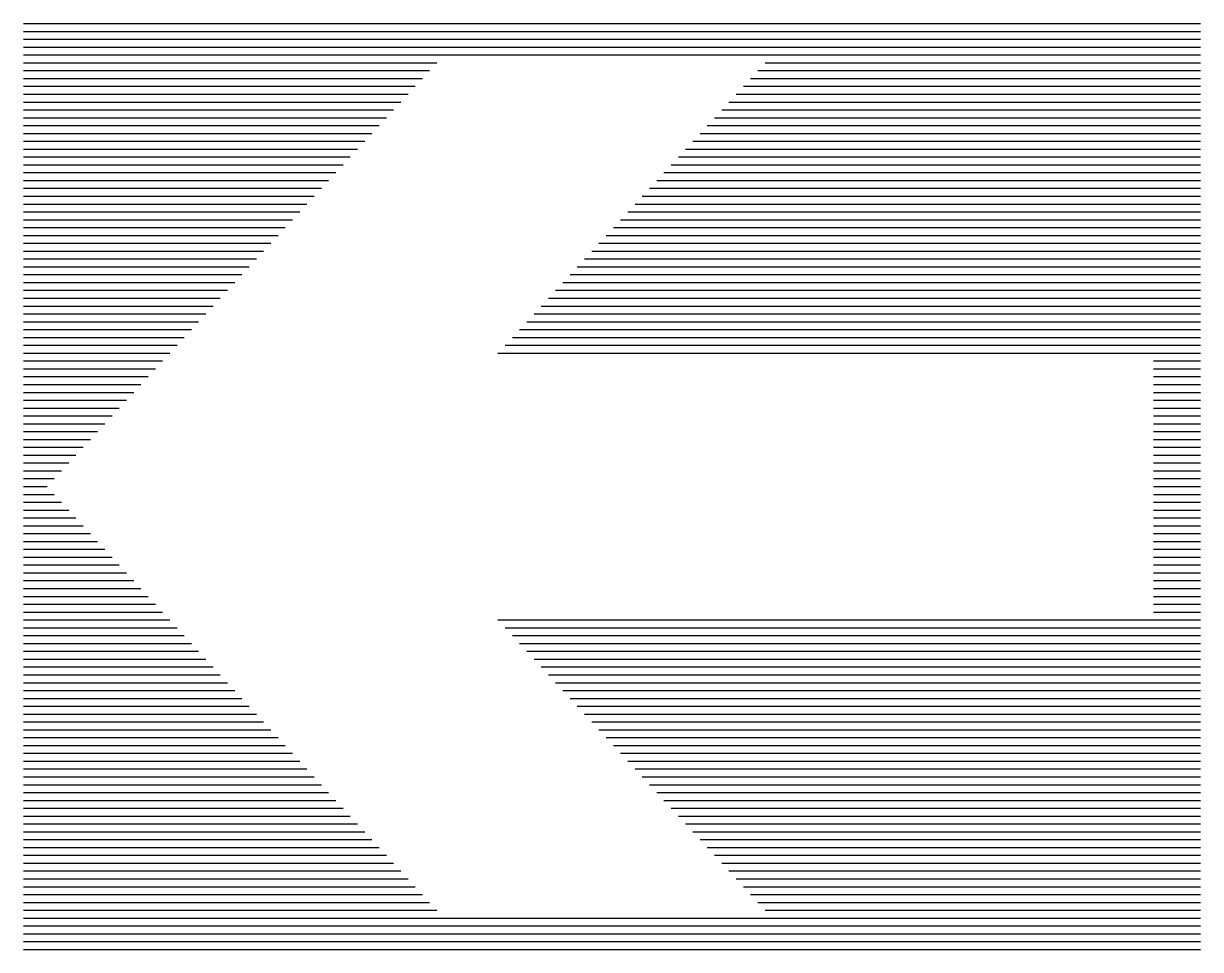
# Paper-space layout 'Layout1' of a CAD drawing. Extents: x 82 to 97, y 74.1 to 85.9.
import ezdxf

# ---------------------------------------------------------------- set-up
doc = ezdxf.new("R2010")
doc.units = 0
doc.layers.get('0').update_dxf_attribs({"linetype": 'CONTINUOUS'})
doc.layers.add('GROEN', color=3, linetype='CONTINUOUS')

# ---------------------------------------------------------------- blocks, each defined once
blk = doc.blocks.new('*X')
at = {"color": 0}
for p, q in [((82, 85.9), (97, 85.9)), ((82, 85.8), (97, 85.8)), ((82, 85.7), (97, 85.7)), ((82, 85.6), (97, 85.6)), ((82, 85.5), (97, 85.5)), ((82, 85.4), (87.268, 85.4)), ((91.45, 85.4), (97, 85.4)), ((82, 85.3), (87.176, 85.3)), ((82, 85.2), (87.084, 85.2)), ((91.266, 85.2), (97, 85.2)), ((91.358, 85.3), (97, 85.3)), ((82, 85.1), (86.992, 85.1)), ((91.174, 85.1), (97, 85.1)), ((82, 85), (86.9, 85)), ((82, 84.9), (86.808, 84.9)), ((90.99, 84.9), (97, 84.9)), ((91.082, 85), (97, 85)), ((82, 84.8), (86.716, 84.8)), ((90.898, 84.8), (97, 84.8)), ((82, 84.7), (86.624, 84.7)), ((82, 84.6), (86.532, 84.6)), ((90.714, 84.6), (97, 84.6)), ((90.806, 84.7), (97, 84.7)), ((82, 84.5), (86.44, 84.5)), ((90.622, 84.5), (97, 84.5)), ((82, 84.4), (86.348, 84.4)), ((82, 84.3), (86.256, 84.3)), ((90.438, 84.3), (97, 84.3)), ((90.53, 84.4), (97, 84.4)), ((82, 84.2), (86.164, 84.2)), ((90.346, 84.2), (97, 84.2)), ((82, 84.1), (86.072, 84.1)), ((82, 84), (85.98, 84)), ((90.162, 84), (97, 84)), ((90.254, 84.1), (97, 84.1)), ((82, 83.9), (85.888, 83.9)), ((90.07, 83.9), (97, 83.9)), ((82, 83.8), (85.796, 83.8)), ((82, 83.7), (85.704, 83.7)), ((89.886, 83.7), (97, 83.7)), ((89.978, 83.8), (97, 83.8)), ((82, 83.6), (85.612, 83.6)), ((89.794, 83.6), (97, 83.6)), ((82, 83.5), (85.52, 83.5)), ((82, 83.4), (85.428, 83.4)), ((89.61, 83.4), (97, 83.4)), ((89.702, 83.5), (97, 83.5)), ((82, 83.3), (85.336, 83.3)), ((89.518, 83.3), (97, 83.3)), ((82, 83.2), (85.244, 83.2)), ((82, 83.1), (85.152, 83.1)), ((89.334, 83.1), (97, 83.1)), ((89.426, 83.2), (97, 83.2)), ((82, 83), (85.06, 83)), ((89.242, 83), (97, 83)), ((82, 82.9), (84.968, 82.9)), ((82, 82.8), (84.876, 82.8)), ((89.058, 82.8), (97, 82.8)), ((89.15, 82.9), (97, 82.9)), ((82, 82.7), (84.784, 82.7)), ((88.966, 82.7), (97, 82.7)), ((82, 82.6), (84.692, 82.6)), ((82, 82.5), (84.6, 82.5)), ((88.782, 82.5), (97, 82.5)), ((88.874, 82.6), (97, 82.6)), ((82, 82.4), (84.508, 82.4)), ((88.69, 82.4), (97, 82.4)), ((82, 82.3), (84.416, 82.3)), ((82, 82.2), (84.324, 82.2)), ((88.506, 82.2), (97, 82.2)), ((88.598, 82.3), (97, 82.3)), ((82, 82.1), (84.232, 82.1)), ((88.414, 82.1), (97, 82.1)), ((82, 82), (84.14, 82)), ((82, 81.9), (84.048, 81.9)), ((88.23, 81.9), (97, 81.9)), ((88.322, 82), (97, 82)), ((82, 81.8), (83.956, 81.8)), ((88.138, 81.8), (97, 81.8)), ((82, 81.7), (83.864, 81.7)), ((82, 81.6), (83.772, 81.6)), ((88.046, 81.7), (97, 81.7)), ((96.4, 81.6), (97, 81.6)), ((82, 81.5), (83.68, 81.5)), ((96.4, 81.5), (97, 81.5)), ((82, 81.4), (83.588, 81.4)), ((82, 81.3), (83.496, 81.3)), ((96.4, 81.4), (97, 81.4)), ((96.4, 81.3), (97, 81.3)), ((82, 81.2), (83.404, 81.2)), ((96.4, 81.2), (97, 81.2)), ((82, 81.1), (83.312, 81.1)), ((82, 81), (83.22, 81)), ((96.4, 81.1), (97, 81.1)), ((96.4, 81), (97, 81)), ((82, 80.9), (83.128, 80.9)), ((96.4, 80.9), (97, 80.9)), ((82, 80.8), (83.036, 80.8)), ((82, 80.7), (82.944, 80.7)), ((96.4, 80.8), (97, 80.8)), ((96.4, 80.7), (97, 80.7)), ((82, 80.6), (82.852, 80.6)), ((96.4, 80.6), (97, 80.6)), ((82, 80.5), (82.76, 80.5)), ((82, 80.4), (82.668, 80.4)), ((96.4, 80.5), (97, 80.5)), ((96.4, 80.4), (97, 80.4)), ((82, 80.3), (82.576, 80.3)), ((96.4, 80.3), (97, 80.3)), ((82, 80.2), (82.484, 80.2)), ((82, 80.1), (82.392, 80.1)), ((96.4, 80.2), (97, 80.2)), ((96.4, 80.1), (97, 80.1)), ((82, 80), (82.3, 80)), ((96.4, 80), (97, 80)), ((82, 79.9), (82.392, 79.9)), ((82, 79.8), (82.484, 79.8)), ((96.4, 79.9), (97, 79.9)), ((96.4, 79.8), (97, 79.8)), ((82, 79.7), (82.576, 79.7)), ((96.4, 79.7), (97, 79.7)), ((82, 79.6), (82.668, 79.6)), ((82, 79.5), (82.76, 79.5)), ((96.4, 79.6), (97, 79.6)), ((96.4, 79.5), (97, 79.5)), ((82, 79.4), (82.852, 79.4)), ((96.4, 79.4), (97, 79.4)), ((82, 79.3), (82.944, 79.3)), ((82, 79.2), (83.036, 79.2)), ((96.4, 79.3), (97, 79.3)), ((96.4, 79.2), (97, 79.2)), ((82, 79.1), (83.128, 79.1)), ((96.4, 79.1), (97, 79.1)), ((82, 79), (83.22, 79)), ((82, 78.9), (83.312, 78.9)), ((96.4, 79), (97, 79)), ((96.4, 78.9), (97, 78.9)), ((82, 78.8), (83.404, 78.8)), ((96.4, 78.8), (97, 78.8)), ((82, 78.7), (83.496, 78.7)), ((82, 78.6), (83.588, 78.6)), ((96.4, 78.7), (97, 78.7)), ((96.4, 78.6), (97, 78.6)), ((82, 78.5), (83.68, 78.5)), ((96.4, 78.5), (97, 78.5)), ((82, 78.4), (83.772, 78.4)), ((82, 78.3), (83.864, 78.3)), ((88.046, 78.3), (97, 78.3)), ((96.4, 78.4), (97, 78.4)), ((82, 78.2), (83.956, 78.2)), ((88.138, 78.2), (97, 78.2)), ((82, 78.1), (84.048, 78.1)), ((82, 78), (84.14, 78)), ((88.23, 78.1), (97, 78.1)), ((88.322, 78), (97, 78)), ((82, 77.9), (84.232, 77.9)), ((88.414, 77.9), (97, 77.9)), ((82, 77.8), (84.324, 77.8)), ((82, 77.7), (84.416, 77.7)), ((88.506, 77.8), (97, 77.8)), ((88.598, 77.7), (97, 77.7)), ((82, 77.6), (84.508, 77.6)), ((88.69, 77.6), (97, 77.6)), ((82, 77.5), (84.6, 77.5)), ((82, 77.4), (84.692, 77.4)), ((88.782, 77.5), (97, 77.5)), ((88.874, 77.4), (97, 77.4)), ((82, 77.3), (84.784, 77.3)), ((88.966, 77.3), (97, 77.3)), ((82, 77.2), (84.876, 77.2)), ((82, 77.1), (84.968, 77.1)), ((89.058, 77.2), (97, 77.2)), ((89.15, 77.1), (97, 77.1)), ((82, 77), (85.06, 77)), ((89.242, 77), (97, 77)), ((82, 76.9), (85.152, 76.9)), ((82, 76.8), (85.244, 76.8)), ((89.334, 76.9), (97, 76.9)), ((89.426, 76.8), (97, 76.8)), ((82, 76.7), (85.336, 76.7)), ((89.518, 76.7), (97, 76.7)), ((82, 76.6), (85.428, 76.6)), ((82, 76.5), (85.52, 76.5)), ((89.61, 76.6), (97, 76.6)), ((89.702, 76.5), (97, 76.5)), ((82, 76.4), (85.612, 76.4)), ((89.794, 76.4), (97, 76.4)), ((82, 76.3), (85.704, 76.3)), ((82, 76.2), (85.796, 76.2)), ((89.886, 76.3), (97, 76.3)), ((89.978, 76.2), (97, 76.2)), ((82, 76.1), (85.888, 76.1)), ((90.07, 76.1), (97, 76.1)), ((82, 76), (85.98, 76)), ((82, 75.9), (86.072, 75.9)), ((90.162, 76), (97, 76)), ((90.254, 75.9), (97, 75.9)), ((82, 75.8), (86.164, 75.8)), ((90.346, 75.8), (97, 75.8)), ((82, 75.7), (86.256, 75.7)), ((82, 75.6), (86.348, 75.6)), ((90.438, 75.7), (97, 75.7)), ((90.53, 75.6), (97, 75.6)), ((82, 75.5), (86.44, 75.5)), ((90.622, 75.5), (97, 75.5)), ((82, 75.4), (86.532, 75.4)), ((82, 75.3), (86.624, 75.3)), ((90.714, 75.4), (97, 75.4)), ((90.806, 75.3), (97, 75.3)), ((82, 75.2), (86.716, 75.2)), ((90.898, 75.2), (97, 75.2)), ((82, 75.1), (86.808, 75.1)), ((82, 75), (86.9, 75)), ((90.99, 75.1), (97, 75.1)), ((91.082, 75), (97, 75)), ((82, 74.9), (86.992, 74.9)), ((91.174, 74.9), (97, 74.9)), ((82, 74.8), (87.084, 74.8)), ((82, 74.7), (87.176, 74.7)), ((91.266, 74.8), (97, 74.8)), ((91.358, 74.7), (97, 74.7)), ((82, 74.6), (87.268, 74.6)), ((91.45, 74.6), (97, 74.6)), ((82, 74.5), (97, 74.5)), ((82, 74.4), (97, 74.4)), ((82, 74.3), (97, 74.3)), ((82, 74.2), (97, 74.2)), ((82, 74.1), (97, 74.1))]:
    blk.add_line(p, q, dxfattribs=at)

psp = doc.layouts.get("Layout1")

# ---------------------------------------------------------------- block references
at = {"layer": 'GROEN', "color": 0}
psp.add_blockref('*X', (0, 0), dxfattribs=at)

doc.saveas('drawing.dxf')
